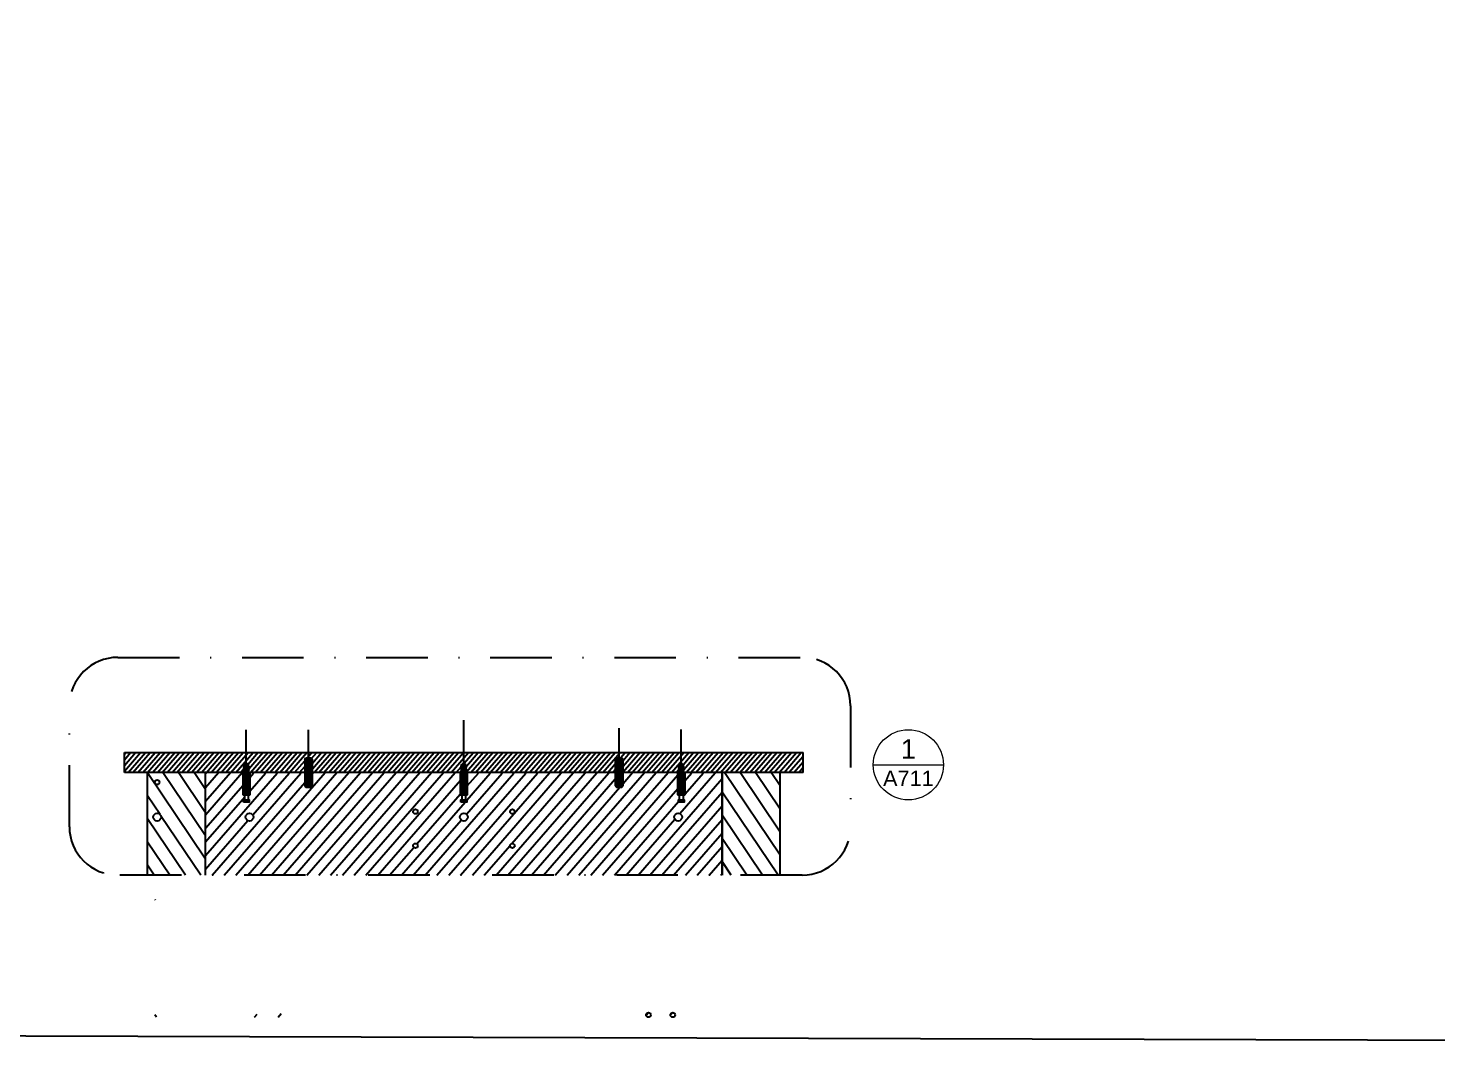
# Model space of a CAD drawing. Header units: millimetres. Extents: x 233 to 6102, y 2 to 2508.
# Drawn here: x 4558.8 to 4704, y 1676.2 to 1780.8 of the extents above; entities that cross this region are included whole.
import ezdxf
from ezdxf.enums import TextEntityAlignment as Align

# ---------------------------------------------------------------- set-up
doc = ezdxf.new("R2010")
doc.units = ezdxf.units.MM
doc.linetypes.add('TRATTOPUNTO2', pattern=[12.7, 6.35, -3.175, 0, -3.175])
doc.layers.add('A-ANNO-SYMB', color=202, linetype='Continuous', lineweight=18)
for name, color, linetype in [('ALTRE LINEE', 70, 'Continuous'), ('CONTRONO SEZIONI', 26, 'Continuous'), ('G-ANNO-GEOMETRY', 7, 'Continuous'), ('SIMBOLI', 201, 'Continuous'), ('Viti', 3, 'Continuous')]:
    doc.layers.add(name, color=color, linetype=linetype)
doc.styles.add('ARIAL', font='arial.ttf')
doc.styles.get("Standard").update_dxf_attribs({"font": 'arial.ttf'})

# ---------------------------------------------------------------- blocks, each defined once
blk = doc.blocks.new('DETAGLI')
at = {"layer": 'A-ANNO-SYMB', "linetype": 'Continuous'}
blk.add_line((486.6623038243881, 356.1683681189022), (504.7640424375231, 356.1683681189022), dxfattribs=at)
blk.add_circle((495.7131731309556, 356.1683681189022), 9.050869306567474, dxfattribs=at)
for tag, p in [('TAVOLA', (495.7131731309555, 362.7615465745272)), ('SEZIONE', (495.7131731309557, 354.6683681189022))]:
    blk.add_attdef(tag, text='', height=5, dxfattribs=at).set_placement(p, align=Align.TOP_CENTER)

msp = doc.modelspace()

# ---------------------------------------------------------------- hatches: boundary and pattern name
at = {"layer": 'ALTRE LINEE'}
h = msp.add_hatch(dxfattribs=at)
h.set_pattern_fill('ANSI31', color=256, scale=0.12, angle=184)
h.set_pattern_definition([(229, (4287.590432714082, 1916.873293412082), (0.2875443500648761, -0.2499584900453835), [])])
h.paths.add_polyline_path([(4603.485374557007, 1704.922938641641), (4603.485374557007, 1704.86058894758), (4603.402755119268, 1704.883412051218), (4603.402755119268, 1704.820224665883), (4603.485374557007, 1704.797401562245), (4603.485374557007, 1704.719548034703), (4603.402755119268, 1704.742371138341), (4603.402755119268, 1704.679183753007), (4603.485374557007, 1704.656360649369), (4603.485374557007, 1704.578472773964), (4603.402755119268, 1704.601295877601), (4603.402755119268, 1704.538108492267), (4603.485374557007, 1704.51528538863), (4603.485374557007, 1704.435497647046), (4603.402755119269, 1704.458320750684), (4603.402755119269, 1704.395133365349), (4603.485374557007, 1704.372310261712), (4603.485374557007, 1704.274444884394), (4603.402755065835, 1704.297268002793), (4603.402755065835, 1704.234080617458), (4603.485374557007, 1704.21125749906), (4603.485374557007, 1704.076098517002), (4603.31770868337, 1704.076098517002), (4588.089940897218, 1704.076098517002), (4588.089940897218, 1705.432468415248), (4587.972682816966, 1705.582468415248), (4587.408243800289, 1705.582468415248), (4587.289940897218, 1705.432468415248), (4587.289940897218, 1704.076098517002), (4581.560871853471, 1704.076098517002), (4581.560871853471, 1704.137632488023), (4581.478147171924, 1704.160484664605), (4581.478147171924, 1704.258350041923), (4581.560871906906, 1704.235497850579), (4581.560871906906, 1704.298685235914), (4581.478147171924, 1704.321537427257), (4581.478147171924, 1704.40132516884), (4581.560871906906, 1704.378472977497), (4581.560871906906, 1704.441660362831), (4581.478147171924, 1704.464512554175), (4581.478147171924, 1704.54240042958), (4581.560871906904, 1704.519548238237), (4581.560871906904, 1704.582735623571), (4581.478147171924, 1704.605587814914), (4581.478147171924, 1704.683441342456), (4581.560871906904, 1704.660589151113), (4581.560871906904, 1704.723776536448), (4581.478147171924, 1704.746628727791), (4581.478147171924, 1704.922938641642, 0.4275639803819395), (4581.065612162096, 1704.922938641641), (4581.065612162096, 1704.86058894758), (4580.982992724357, 1704.883412051218), (4580.982992724357, 1704.820224665883), (4581.065612162096, 1704.797401562245), (4581.065612162096, 1704.719548034703), (4580.982992724357, 1704.742371138341), (4580.982992724357, 1704.679183753007), (4581.065612162096, 1704.656360649369), (4581.065612162096, 1704.578472773964), (4580.982992724357, 1704.601295877601), (4580.982992724357, 1704.538108492267), (4581.065612162096, 1704.51528538863), (4581.065612162096, 1704.435497647046), (4580.982992724359, 1704.458320750684), (4580.982992724359, 1704.395133365349), (4581.065612162096, 1704.372310261712), (4581.065612162096, 1704.274444884394), (4580.982992670924, 1704.297268002793), (4580.982992670924, 1704.234080617458), (4581.065612162096, 1704.21125749906), (4581.065612162096, 1704.076098517002), (4580.89794628846, 1704.076098517002), (4568.704187092298, 1704.076098517002), (4568.704187092298, 1706.130856364189), (4638.704187092298, 1706.130856364189), (4638.704187092298, 1704.076098517002), (4626.400818851203, 1704.076098517002), (4626.400818851203, 1704.137632488023), (4626.318094169656, 1704.160484664605), (4626.318094169656, 1704.258350041923), (4626.400818904637, 1704.235497850579), (4626.400818904637, 1704.298685235914), (4626.318094169656, 1704.321537427257), (4626.318094169656, 1704.40132516884), (4626.400818904636, 1704.378472977497), (4626.400818904636, 1704.441660362831), (4626.318094169656, 1704.464512554175), (4626.318094169656, 1704.54240042958), (4626.400818904635, 1704.519548238237), (4626.400818904635, 1704.582735623571), (4626.318094169656, 1704.605587814914), (4626.318094169656, 1704.683441342456), (4626.400818904634, 1704.660589151113), (4626.400818904634, 1704.723776536448), (4626.318094169656, 1704.746628727791), (4626.318094169656, 1704.922938641642, 0.4275639803819406), (4625.905559159827, 1704.922938641641), (4625.905559159827, 1704.86058894758), (4625.822939722088, 1704.883412051218), (4625.822939722088, 1704.820224665883), (4625.905559159827, 1704.797401562245), (4625.905559159827, 1704.719548034703), (4625.822939722088, 1704.742371138341), (4625.822939722088, 1704.679183753007), (4625.905559159827, 1704.656360649369), (4625.905559159827, 1704.578472773964), (4625.822939722088, 1704.601295877601), (4625.822939722088, 1704.538108492267), (4625.905559159827, 1704.51528538863), (4625.905559159827, 1704.435497647046), (4625.822939722089, 1704.458320750684), (4625.822939722089, 1704.395133365349), (4625.905559159827, 1704.372310261712), (4625.905559159827, 1704.274444884394), (4625.822939668655, 1704.297268002793), (4625.822939668655, 1704.234080617458), (4625.905559159827, 1704.21125749906), (4625.905559159827, 1704.076098517002), (4625.73789328619, 1704.076098517002), (4620.118517655004, 1704.076098517002), (4620.118517655004, 1705.432468415248), (4620.001259574752, 1705.582468415248), (4619.436820558075, 1705.582468415248), (4619.318517655005, 1705.432468415248), (4619.318517655005, 1704.076098517002), (4603.980634248383, 1704.076098517002), (4603.980634248383, 1704.137632488023), (4603.897909566835, 1704.160484664605), (4603.897909566835, 1704.258350041923), (4603.980634301817, 1704.235497850579), (4603.980634301817, 1704.298685235914), (4603.897909566835, 1704.321537427257), (4603.897909566835, 1704.40132516884), (4603.980634301816, 1704.378472977497), (4603.980634301816, 1704.441660362831), (4603.897909566835, 1704.464512554175), (4603.897909566835, 1704.54240042958), (4603.980634301815, 1704.519548238237), (4603.980634301815, 1704.582735623571), (4603.897909566835, 1704.605587814914), (4603.897909566835, 1704.683441342456), (4603.980634301815, 1704.660589151113), (4603.980634301815, 1704.723776536448), (4603.897909566835, 1704.746628727791), (4603.897909566835, 1704.922938641642, 0.4275639803819406)])
h = msp.add_hatch(dxfattribs=at)
h.set_pattern_fill('ANSI31', color=256, scale=0.42, angle=79)
h.set_pattern_definition([(124, (4287.590432714082, 1916.873293412082), (-1.105521603002148, -0.745683736778241), [])])
h.paths.add_polyline_path([(4572.476851775575, 1682.671255129721, 1), (4571.676851775575, 1682.671255129721, 1)], flags=16)
h.paths.add_polyline_path([(4571.836479821292, 1679.076098517002, 1), (4572.317223729859, 1679.076098517002, 1)], flags=16)
h.paths.add_polyline_path([(4572.317223729859, 1691.076098517002, 1), (4571.836479821292, 1691.076098517002, 1)], flags=16)
h.paths.add_polyline_path([(4572.476851775575, 1699.480941904283, 1), (4571.676851775575, 1699.480941904283, 1)], flags=16)
h.paths.add_polyline_path([(4572.317223729859, 1703.076098517002, 1), (4571.836479821292, 1703.076098517002, 1)], flags=16)
h.paths.add_polyline_path([(4630.331537092297, 1693.494560215091), (4636.33152240902, 1693.494560215091), (4636.33152240902, 1704.076098517002), (4630.331537092297, 1704.076098517002)])
h.paths.add_polyline_path([(4571.076851775575, 1693.494560215091), (4577.076837092298, 1693.494560215091), (4577.076837092298, 1704.076098517002), (4571.076851775575, 1704.076098517002)])
h = msp.add_hatch(dxfattribs=at)
h.set_pattern_fill('ANSI31', color=256, scale=0.29, angle=184)
h.set_pattern_definition([(229, (4287.590432714082, 1916.873293412082), (0.6948988459901172, -0.6040663509430101), [])])
h.paths.add_polyline_path([(4598.944559046581, 1696.535590377909, 1), (4598.463815138014, 1696.535590377909, 1)], flags=16)
h.paths.add_polyline_path([(4598.944559046581, 1700.047827063368, 1), (4598.463815138014, 1700.047827063368, 1)], flags=16)
h.paths.add_polyline_path([(4604.104187092298, 1699.480941904283, 1), (4603.304187092297, 1699.480941904283, 1)], flags=16)
h.paths.add_polyline_path([(4608.944559046581, 1696.535590377909, 1), (4608.463815138014, 1696.535590377909, 1)], flags=16)
h.paths.add_polyline_path([(4608.944559046581, 1700.047827063368, 1), (4608.463815138014, 1700.047827063368, 1)], flags=16)
h.paths.add_polyline_path([(4584.427178886209, 1679.076098517002, 1), (4584.907922794775, 1679.076098517002, 1)], flags=16)
h.paths.add_polyline_path([(4582.000665681408, 1699.480941904283, 1), (4581.200665681408, 1699.480941904283, 1)], flags=16)
h.paths.add_polyline_path([(4581.927178886209, 1679.076098517002, 1), (4582.407922794775, 1679.076098517002, 1)], flags=16)
h.paths.add_polyline_path([(4622.50045138982, 1679.076098517002, 1), (4622.981195298386, 1679.076098517002, 1)], flags=16)
h.paths.add_polyline_path([(4626.207708503187, 1699.480941904283, 1), (4625.407708503188, 1699.480941904283, 1)], flags=16)
h.paths.add_polyline_path([(4625.00045138982, 1679.076098517002, 1), (4625.481195298386, 1679.076098517002, 1)], flags=16)
h.paths.add_polyline_path([(4577.076837092298, 1693.494560215091), (4630.331537092297, 1693.494560215091), (4630.331537092297, 1704.037229557294), (4626.511470492197, 1704.019495385346), (4626.47636858616, 1704.019495385346), (4626.47636858616, 1701.872558587786), (4626.511470492197, 1701.872558587786), (4626.511470492197, 1701.78588390198), (4626.305607648045, 1701.78588390198), (4626.305607648045, 1701.268933535054), (4626.41914343617, 1701.268933535054), (4626.41914343617, 1701.03956494546), (4625.828637657089, 1701.03956494546), (4625.828637657089, 1701.268933535054), (4625.943826436124, 1701.268933535054), (4625.943826436124, 1701.78588390198), (4625.73789328619, 1701.78588390198), (4625.73789328619, 1701.872558587786), (4625.774999980395, 1701.872558587786), (4625.774999980395, 1704.019495385346), (4625.73789328619, 1704.019495385346), (4625.73789328619, 1704.076098517002), (4620.118517655004, 1704.076098517002), (4620.118517655004, 1702.706729906848), (4620.001259574752, 1702.556729906848), (4619.436820558075, 1702.556729906848), (4619.318517655005, 1702.706729906848), (4619.318517655005, 1704.044396765306), (4604.091285889377, 1704.019495385346), (4604.056183983339, 1704.019495385346), (4604.056183983339, 1701.872558587786), (4604.091285889377, 1701.872558587786), (4604.091285889377, 1701.78588390198), (4603.885423045225, 1701.78588390198), (4603.885423045225, 1701.268933535054), (4603.99895883335, 1701.268933535054), (4603.99895883335, 1701.03956494546), (4603.408453054268, 1701.03956494546), (4603.408453054268, 1701.268933535054), (4603.523641833304, 1701.268933535054), (4603.523641833304, 1701.78588390198), (4603.31770868337, 1701.78588390198), (4603.31770868337, 1701.872558587786), (4603.354815377575, 1701.872558587786), (4603.354815377575, 1704.019495385346), (4603.31770868337, 1704.019495385346), (4603.31770868337, 1704.076098517002), (4588.089940897218, 1704.076098517002), (4588.089940897218, 1702.706729906848), (4587.972682816966, 1702.556729906848), (4587.408243800289, 1702.556729906848), (4587.289940897218, 1702.706729906848), (4587.289940897218, 1704.02507148858), (4581.671523494466, 1704.019495385346), (4581.636421588429, 1704.019495385346), (4581.636421588429, 1701.872558587786), (4581.671523494466, 1701.872558587786), (4581.671523494466, 1701.78588390198), (4581.465660650314, 1701.78588390198), (4581.465660650314, 1701.268933535054), (4581.579196438439, 1701.268933535054), (4581.579196438439, 1701.03956494546), (4580.988690659357, 1701.03956494546), (4580.988690659357, 1701.268933535054), (4581.103879438393, 1701.268933535054), (4581.103879438393, 1701.78588390198), (4580.89794628846, 1701.78588390198), (4580.89794628846, 1701.872558587786), (4580.935052982664, 1701.872558587786), (4580.935052982664, 1704.019495385346), (4580.89794628846, 1704.019495385346), (4580.89794628846, 1704.076098517002), (4577.076837092298, 1704.076098517002)])

# ---------------------------------------------------------------- linework, layer by layer
for p, q in [((4581.247792391796, 1704.606034498804), (4581.247792391796, 1708.467695721156)), ((4587.690396560543, 1704.076098517002), (4587.690396560543, 1708.493918089181)), ((4603.691642061922, 1705.011131197066), (4603.691642061922, 1709.491352166048)), ((4619.718517655005, 1705.582468415248), (4619.718517655005, 1708.653916709499)), ((4626.111826664741, 1705.011131197066), (4626.111826664741, 1708.526888516171)), ((4568.704187092298, 1706.130856364189), (4638.704187092298, 1706.130856364189)), ((4568.704187092298, 1704.076098517002), (4568.704187092298, 1706.130856364189)), ((4638.704187092298, 1704.076098517002), (4638.704187092298, 1706.130856364189)), ((4587.289940897218, 1704.076098517002), (4568.704187092298, 1704.076098517002)), ((4571.076851775575, 1693.494560215091), (4571.076851775575, 1704.081520651553)), ((4577.076837092298, 1693.494560215091), (4577.076837092298, 1704.076098517002)), ((4619.318517655005, 1704.076098517002), (4588.089940897218, 1704.076098517002)), ((4638.704187092298, 1704.076098517002), (4620.118517655004, 1704.076098517002)), ((4630.331537092297, 1704.076098517002), (4630.331537092297, 1693.494560215091)), ((4630.331537092297, 1693.494560215091), (4630.331537092297, 1704.076098517002)), ((4636.33152240902, 1693.494560215091), (4636.33152240902, 1704.081520651553))]:
    msp.add_line(p, q, dxfattribs=at)
for centre, radius in [((4572.076851775575, 1703.076098517002), 0.2403719542833572), ((4572.076851775575, 1699.480941904283), 0.4), ((4581.600665681408, 1699.480941904283), 0.4), ((4598.704187092298, 1700.047827063368), 0.2403719542833572), ((4603.704187092298, 1699.480941904283), 0.4), ((4608.704187092298, 1700.047827063368), 0.2403719542833572), ((4625.807708503187, 1699.480941904283), 0.4), ((4598.704187092298, 1696.535590377909), 0.2403719542833572), ((4608.704187092298, 1696.535590377909), 0.2403719542833572), ((4622.740823344104, 1679.076098517002), 0.2403719542833572), ((4625.240823344104, 1679.076098517002), 0.2403719542833572)]:
    msp.add_circle(centre, radius, dxfattribs=at)
at = {"layer": 'CONTRONO SEZIONI', "linetype": 'TRATTOPUNTO2', "lineweight": -3}
for points in [[(4568.027689455923, 1715.95763146036), (4638.583834694356, 1715.95763146036)], [(4563.027689455923, 1698.494560215091), (4563.027689455923, 1710.95763146036)], [(4643.583834694356, 1710.95763146036), (4643.583834694356, 1698.494560215091)], [(4638.583834694356, 1693.494560215091), (4568.027689455923, 1693.494560215091)]]:
    msp.add_lwpolyline(points, dxfattribs=at)
for centre, start, end in [((4568.027689455923, 1710.95763146036), 90, 180), ((4638.583834694356, 1710.95763146036), 0, 90), ((4568.027689455923, 1698.494560215091), 180, 270), ((4638.583834694356, 1698.494560215091), 270, 0)]:
    msp.add_arc(centre, 5, start, end, dxfattribs=at)
at = {"layer": 'G-ANNO-GEOMETRY'}
msp.add_lwpolyline([(4246.552583362991, 2168.867367216282), (4788.5039182212, 2167.253786868032), (4789.133376536791, 1676.203484637359), (4247.182041678581, 1677.817064985609)], close=True, dxfattribs=at)
at = {"layer": 'Viti'}
for p, q in [((4587.289940897218, 1705.432468415248), (4587.408243800289, 1705.582468415248)), ((4588.089940897218, 1705.432468415248), (4587.289940897218, 1705.432468415248)), ((4587.289940897218, 1705.432468415248), (4587.289940897218, 1702.706729906848)), ((4587.408243800289, 1705.582468415248), (4587.972682816966, 1705.582468415248)), ((4587.689940897219, 1705.582468415248), (4587.94057377344, 1705.582468415248)), ((4587.972682816966, 1705.582468415248), (4588.089940897218, 1705.432468415248)), ((4588.089940897218, 1702.706729906848), (4588.089940897218, 1705.432468415248)), ((4619.318517655005, 1705.432468415248), (4619.436820558075, 1705.582468415248)), ((4620.118517655004, 1705.432468415248), (4619.318517655005, 1705.432468415248)), ((4619.318517655005, 1705.432468415248), (4619.318517655005, 1702.706729906848)), ((4619.436820558075, 1705.582468415248), (4620.001259574752, 1705.582468415248)), ((4619.718517655005, 1705.582468415248), (4619.969150531226, 1705.582468415248)), ((4620.001259574752, 1705.582468415248), (4620.118517655004, 1705.432468415248)), ((4620.118517655004, 1702.706729906848), (4620.118517655004, 1705.432468415248)), ((4580.982992724357, 1704.870075044853), (4580.982992724357, 1704.820224665883)), ((4580.982992724357, 1704.870075044853), (4581.031272572025, 1704.870075044853)), ((4580.982992724357, 1704.820224665883), (4581.512592059235, 1704.673926157478)), ((4580.982992724357, 1704.729034131977), (4580.982992724357, 1704.679183753007)), ((4580.982992724357, 1704.729034131977), (4581.031272572027, 1704.729034131977)), ((4580.982992724357, 1704.679183753007), (4581.512592059236, 1704.532885244601)), ((4580.982992724357, 1704.587958871237), (4580.982992724357, 1704.538108492267)), ((4580.982992724357, 1704.587958871237), (4581.031272572027, 1704.587958871237)), ((4580.982992724357, 1704.538108492267), (4581.512592059236, 1704.391809983862)), ((4580.982992724359, 1704.444983744319), (4580.982992724359, 1704.395133365349)), ((4580.982992724359, 1704.444983744319), (4581.031272572027, 1704.444983744319)), ((4580.982992724359, 1704.395133365349), (4581.512592059237, 1704.248834856944)), ((4580.982992670924, 1704.283930996428), (4580.982992670924, 1704.234080617458)), ((4580.982992670924, 1704.283930996428), (4581.031272518592, 1704.283930996428)), ((4580.982992670924, 1704.234080617458), (4581.512592005803, 1704.087782109053)), ((4581.560871906904, 1704.723776536448), (4581.031272572025, 1704.870075044853)), ((4581.560871906904, 1704.582735623571), (4581.031272572027, 1704.729034131977)), ((4581.560871906906, 1704.441660362831), (4581.031272572027, 1704.587958871237)), ((4581.560871906906, 1704.298685235914), (4581.031272572027, 1704.444983744319)), ((4581.560871853471, 1704.137632488023), (4581.031272518592, 1704.283930996428)), ((4581.065612162096, 1704.076098517002), (4581.065612162096, 1704.922938641642)), ((4581.478147171924, 1704.922938641642), (4581.478147171924, 1704.076098517002)), ((4581.512592059235, 1704.673926157478), (4581.560871906904, 1704.673926157478)), ((4581.512592059236, 1704.532885244601), (4581.560871906904, 1704.532885244601)), ((4581.512592059236, 1704.391809983862), (4581.560871906906, 1704.391809983862)), ((4581.512592059237, 1704.248834856944), (4581.560871906906, 1704.248834856944)), ((4581.512592005803, 1704.087782109053), (4581.560871853471, 1704.087782109053)), ((4581.560871906904, 1704.673926157478), (4581.560871906904, 1704.723776536448)), ((4581.560871906904, 1704.532885244601), (4581.560871906904, 1704.582735623571)), ((4581.560871906906, 1704.391809983862), (4581.560871906906, 1704.441660362831)), ((4581.560871906906, 1704.248834856944), (4581.560871906906, 1704.298685235914)), ((4581.560871853471, 1704.087782109053), (4581.560871853471, 1704.137632488023)), ((4587.408243800289, 1702.80857965389), (4587.408243800289, 1705.343617380114)), ((4587.549286806375, 1702.80857965389), (4587.549286806375, 1705.343617380114)), ((4587.690396560543, 1702.80857965389), (4587.690396560543, 1705.343617380114)), ((4587.831573062796, 1702.80857965389), (4587.831573062796, 1705.343617380114)), ((4587.972682816966, 1702.80857965389), (4587.972682816966, 1705.35091171714)), ((4603.402755119268, 1704.870075044853), (4603.402755119268, 1704.820224665883)), ((4603.402755119268, 1704.870075044853), (4603.451034966936, 1704.870075044853)), ((4603.402755119268, 1704.820224665883), (4603.932354454146, 1704.673926157478)), ((4603.402755119268, 1704.729034131977), (4603.402755119268, 1704.679183753007)), ((4603.402755119268, 1704.729034131977), (4603.451034966937, 1704.729034131977)), ((4603.402755119268, 1704.679183753007), (4603.932354454147, 1704.532885244601)), ((4603.402755119268, 1704.587958871237), (4603.402755119268, 1704.538108492267)), ((4603.402755119268, 1704.587958871237), (4603.451034966937, 1704.587958871237)), ((4603.402755119268, 1704.538108492267), (4603.932354454148, 1704.391809983862)), ((4603.402755119269, 1704.444983744319), (4603.402755119269, 1704.395133365349)), ((4603.402755119269, 1704.444983744319), (4603.451034966938, 1704.444983744319)), ((4603.402755119269, 1704.395133365349), (4603.932354454148, 1704.248834856944)), ((4603.402755065835, 1704.283930996428), (4603.402755065835, 1704.234080617458)), ((4603.402755065835, 1704.283930996428), (4603.451034913503, 1704.283930996428)), ((4603.402755065835, 1704.234080617458), (4603.932354400713, 1704.087782109053)), ((4603.980634301815, 1704.723776536448), (4603.451034966936, 1704.870075044853)), ((4603.980634301815, 1704.582735623571), (4603.451034966937, 1704.729034131977)), ((4603.980634301816, 1704.441660362831), (4603.451034966937, 1704.587958871237)), ((4603.980634301817, 1704.298685235914), (4603.451034966938, 1704.444983744319)), ((4603.980634248383, 1704.137632488023), (4603.451034913503, 1704.283930996428)), ((4603.485374557007, 1704.076098517002), (4603.485374557007, 1704.922938641642)), ((4603.897909566835, 1704.922938641642), (4603.897909566835, 1704.076098517002)), ((4603.932354454146, 1704.673926157478), (4603.980634301815, 1704.673926157478)), ((4603.932354454147, 1704.532885244601), (4603.980634301815, 1704.532885244601)), ((4603.932354454148, 1704.391809983862), (4603.980634301816, 1704.391809983862)), ((4603.932354454148, 1704.248834856944), (4603.980634301817, 1704.248834856944)), ((4603.932354400713, 1704.087782109053), (4603.980634248383, 1704.087782109053)), ((4603.980634301815, 1704.673926157478), (4603.980634301815, 1704.723776536448)), ((4603.980634301815, 1704.532885244601), (4603.980634301815, 1704.582735623571)), ((4603.980634301816, 1704.391809983862), (4603.980634301816, 1704.441660362831)), ((4603.980634301817, 1704.248834856944), (4603.980634301817, 1704.298685235914)), ((4603.980634248383, 1704.087782109053), (4603.980634248383, 1704.137632488023)), ((4619.436820558075, 1702.80857965389), (4619.436820558075, 1705.343617380114)), ((4619.577863564162, 1702.80857965389), (4619.577863564162, 1705.343617380114)), ((4619.71897331833, 1702.80857965389), (4619.71897331833, 1705.343617380114)), ((4619.860149820583, 1702.80857965389), (4619.860149820583, 1705.343617380114)), ((4620.001259574752, 1702.80857965389), (4620.001259574752, 1705.35091171714)), ((4625.822939722088, 1704.870075044853), (4625.822939722088, 1704.820224665883)), ((4625.822939722088, 1704.870075044853), (4625.871219569756, 1704.870075044853)), ((4625.822939722088, 1704.820224665883), (4626.352539056966, 1704.673926157478)), ((4625.822939722088, 1704.729034131977), (4625.822939722088, 1704.679183753007)), ((4625.822939722088, 1704.729034131977), (4625.871219569757, 1704.729034131977)), ((4625.822939722088, 1704.679183753007), (4626.352539056967, 1704.532885244601)), ((4625.822939722088, 1704.587958871237), (4625.822939722088, 1704.538108492267)), ((4625.822939722088, 1704.587958871237), (4625.871219569757, 1704.587958871237)), ((4625.822939722088, 1704.538108492267), (4626.352539056968, 1704.391809983862)), ((4625.822939722089, 1704.444983744319), (4625.822939722089, 1704.395133365349)), ((4625.822939722089, 1704.444983744319), (4625.871219569758, 1704.444983744319)), ((4625.822939722089, 1704.395133365349), (4626.352539056968, 1704.248834856944)), ((4625.822939668655, 1704.283930996428), (4625.822939668655, 1704.234080617458)), ((4625.822939668655, 1704.283930996428), (4625.871219516323, 1704.283930996428)), ((4625.822939668655, 1704.234080617458), (4626.352539003534, 1704.087782109053)), ((4626.400818904634, 1704.723776536448), (4625.871219569756, 1704.870075044853)), ((4626.400818904635, 1704.582735623571), (4625.871219569757, 1704.729034131977)), ((4626.400818904636, 1704.441660362831), (4625.871219569757, 1704.587958871237)), ((4626.400818904637, 1704.298685235914), (4625.871219569758, 1704.444983744319)), ((4626.400818851203, 1704.137632488023), (4625.871219516323, 1704.283930996428)), ((4625.905559159827, 1704.076098517002), (4625.905559159827, 1704.922938641642)), ((4626.318094169656, 1704.922938641642), (4626.318094169656, 1704.076098517002)), ((4626.352539056966, 1704.673926157478), (4626.400818904634, 1704.673926157478)), ((4626.352539056967, 1704.532885244601), (4626.400818904635, 1704.532885244601)), ((4626.352539056968, 1704.391809983862), (4626.400818904636, 1704.391809983862)), ((4626.352539056968, 1704.248834856944), (4626.400818904637, 1704.248834856944)), ((4626.352539003534, 1704.087782109053), (4626.400818851203, 1704.087782109053)), ((4626.400818904634, 1704.673926157478), (4626.400818904634, 1704.723776536448)), ((4626.400818904635, 1704.532885244601), (4626.400818904635, 1704.582735623571)), ((4626.400818904636, 1704.391809983862), (4626.400818904636, 1704.441660362831)), ((4626.400818904637, 1704.248834856944), (4626.400818904637, 1704.298685235914)), ((4626.400818851203, 1704.087782109053), (4626.400818851203, 1704.137632488023)), ((4587.289940897218, 1702.706729906848), (4587.408243800289, 1702.556729906848)), ((4588.089940897218, 1702.706729906848), (4587.289940897218, 1702.706729906848)), ((4587.408243800289, 1702.556729906848), (4587.972682816966, 1702.556729906848)), ((4587.972682816966, 1702.556729906848), (4588.089940897218, 1702.706729906848)), ((4619.318517655005, 1702.706729906848), (4619.436820558075, 1702.556729906848)), ((4620.118517655004, 1702.706729906848), (4619.318517655005, 1702.706729906848)), ((4619.436820558075, 1702.556729906848), (4620.001259574752, 1702.556729906848)), ((4620.001259574752, 1702.556729906848), (4620.118517655004, 1702.706729906848)), ((4581.671523494466, 1701.872558587786), (4580.89794628846, 1701.872558587786)), ((4580.89794628846, 1701.872558587786), (4580.89794628846, 1701.78588390198)), ((4580.89794628846, 1701.78588390198), (4581.671523494466, 1701.78588390198)), ((4581.671523494466, 1701.78588390198), (4581.671523494466, 1701.872558587786)), ((4604.091285889377, 1701.872558587786), (4603.31770868337, 1701.872558587786)), ((4603.31770868337, 1701.872558587786), (4603.31770868337, 1701.78588390198)), ((4603.31770868337, 1701.78588390198), (4604.091285889377, 1701.78588390198)), ((4604.091285889377, 1701.78588390198), (4604.091285889377, 1701.872558587786)), ((4626.511470492197, 1701.872558587786), (4625.73789328619, 1701.872558587786)), ((4625.73789328619, 1701.872558587786), (4625.73789328619, 1701.78588390198)), ((4625.73789328619, 1701.78588390198), (4626.511470492197, 1701.78588390198)), ((4626.511470492197, 1701.78588390198), (4626.511470492197, 1701.872558587786))]:
    msp.add_line(p, q, dxfattribs=at)
for points in [[(4580.89794628846, 1704.019495385346), (4581.671523494466, 1704.019495385346), (4581.671523494466, 1704.076098517002), (4580.89794628846, 1704.076098517002), (4580.89794628846, 1704.019495385346)], [(4580.935052982664, 1701.872558587786), (4580.935052982664, 1704.019495385346), (4581.042187456143, 1704.019495385346), (4581.042187456143, 1701.872558587786)], [(4581.234438886169, 1701.872558587786), (4581.234438886169, 1704.019495385346), (4581.335066586333, 1704.019495385346), (4581.335066586333, 1701.872558587786)], [(4581.527317748016, 1701.872558587786), (4581.527317748016, 1704.019495385346), (4581.636421588429, 1704.019495385346), (4581.636421588429, 1701.872558587786)], [(4603.31770868337, 1704.019495385346), (4604.091285889377, 1704.019495385346), (4604.091285889377, 1704.076098517002), (4603.31770868337, 1704.076098517002), (4603.31770868337, 1704.019495385346)], [(4603.354815377575, 1701.872558587786), (4603.354815377575, 1704.019495385346), (4603.461949851055, 1704.019495385346), (4603.461949851055, 1701.872558587786)], [(4603.654201281081, 1701.872558587786), (4603.654201281081, 1704.019495385346), (4603.754828981244, 1704.019495385346), (4603.754828981244, 1701.872558587786)], [(4603.947080142927, 1701.872558587786), (4603.947080142927, 1704.019495385346), (4604.056183983339, 1704.019495385346), (4604.056183983339, 1701.872558587786)], [(4625.73789328619, 1704.019495385346), (4626.511470492197, 1704.019495385346), (4626.511470492197, 1704.076098517002), (4625.73789328619, 1704.076098517002), (4625.73789328619, 1704.019495385346)], [(4625.774999980395, 1701.872558587786), (4625.774999980395, 1704.019495385346), (4625.882134453875, 1704.019495385346), (4625.882134453875, 1701.872558587786)], [(4626.074385883901, 1701.872558587786), (4626.074385883901, 1704.019495385346), (4626.175013584064, 1704.019495385346), (4626.175013584064, 1701.872558587786)], [(4626.367264745746, 1701.872558587786), (4626.367264745746, 1704.019495385346), (4626.47636858616, 1704.019495385346), (4626.47636858616, 1701.872558587786)], [(4580.988690659357, 1701.03956494546), (4580.988690659357, 1701.268933535054), (4581.579196438439, 1701.268933535054), (4581.579196438439, 1701.03956494546), (4580.988690659357, 1701.03956494546)], [(4581.103879438393, 1701.268933535054), (4581.103879438393, 1701.78588390198), (4581.465660650314, 1701.78588390198), (4581.465660650314, 1701.268933535054)], [(4603.408453054268, 1701.03956494546), (4603.408453054268, 1701.268933535054), (4603.99895883335, 1701.268933535054), (4603.99895883335, 1701.03956494546), (4603.408453054268, 1701.03956494546)], [(4603.523641833304, 1701.268933535054), (4603.523641833304, 1701.78588390198), (4603.885423045225, 1701.78588390198), (4603.885423045225, 1701.268933535054)], [(4625.828637657089, 1701.03956494546), (4625.828637657089, 1701.268933535054), (4626.41914343617, 1701.268933535054), (4626.41914343617, 1701.03956494546), (4625.828637657089, 1701.03956494546)], [(4625.943826436124, 1701.268933535054), (4625.943826436124, 1701.78588390198), (4626.305607648045, 1701.78588390198), (4626.305607648045, 1701.268933535054)]]:
    msp.add_lwpolyline(points, dxfattribs=at)
for centre in [(4581.271879667011, 1704.725822475862), (4603.691642061922, 1704.725822475862), (4626.111826664741, 1704.725822475862)]:
    msp.add_arc(centre, 0.28530872120394, 43.70038570844208, 136.2996142915579, dxfattribs=at)

# ---------------------------------------------------------------- block references
at = {"layer": 'SIMBOLI'}
ref = msp.add_blockref('DETAGLI', (4451.258385114459, 1562.411126972773), dxfattribs=dict(at, xscale=0.4, yscale=0.4, zscale=0.4))
ref.add_attrib('SEZIONE', 'A711', dxfattribs={"layer": 'A-ANNO-SYMB', "linetype": 'Continuous', "height": 1.6, "style": 'ARIAL'}).set_placement((4649.543654366841, 1704.278474220334), align=Align.TOP_CENTER)
ref.add_attrib('TAVOLA', '1', dxfattribs={"layer": 'A-ANNO-SYMB', "linetype": 'Continuous', "height": 2, "style": 'ARIAL'}).set_placement((4649.543654366841, 1707.515745602584), align=Align.TOP_CENTER)

doc.saveas('drawing.dxf')
